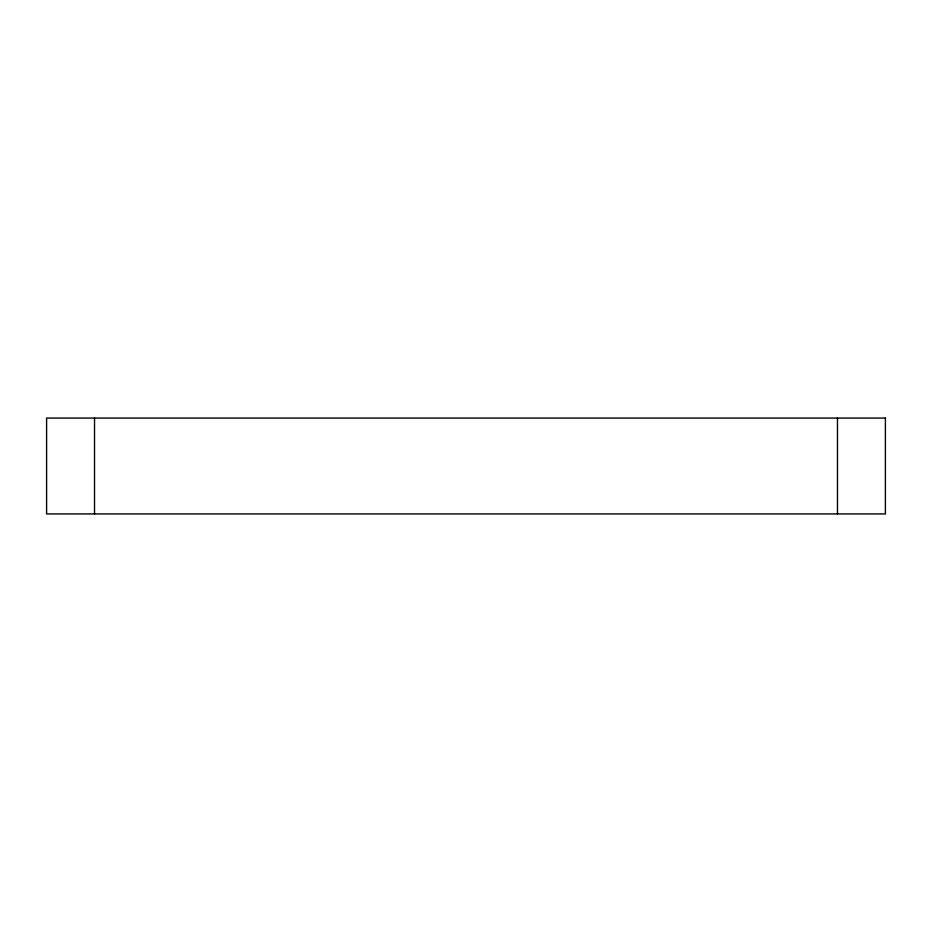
<?xml version="1.0" encoding="UTF-8"?>
<svg xmlns="http://www.w3.org/2000/svg" width="932" height="932" viewBox="0 0 932 932"><rect width="100%" height="100%" fill="white"/><g stroke="black" fill="none" stroke-linecap="round" stroke-linejoin="round"><path stroke-width="1.4" d="M837.472 418.072L837.472 513.928M94.528 418.072L94.528 513.928M885.4 418.072L46.6 418.072L46.6 513.928L885.4 513.928L885.4 418.072"/></g></svg>
